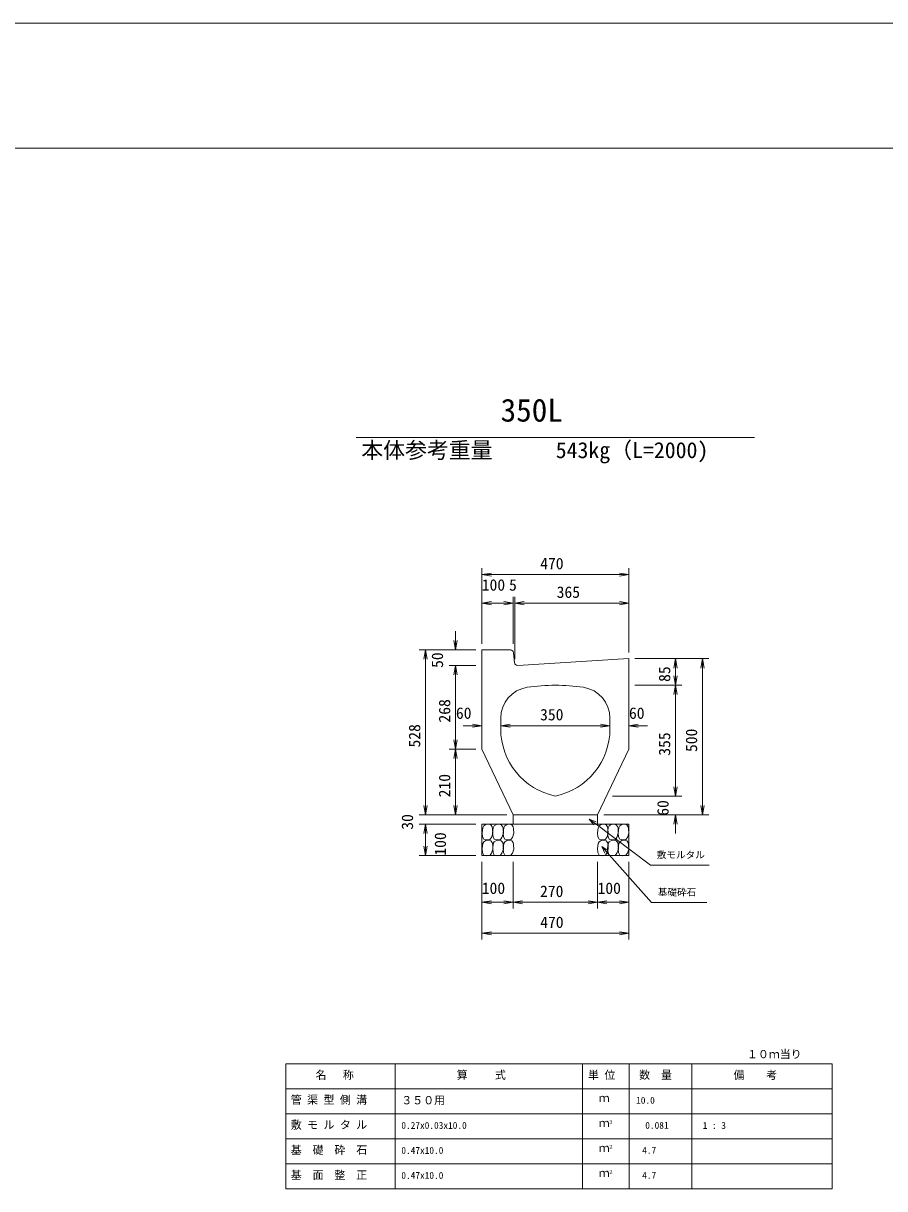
# Model space of a CAD drawing. Units: millimetres on the paper. Extents: x 0 to 841, y 0 to 594.
# Drawn here: x 325.8 to 463.8, y 407.4 to 594 of the extents above; entities that cross this region are included whole.
import ezdxf
from ezdxf.enums import TextEntityAlignment as Align

# ---------------------------------------------------------------- set-up
doc = ezdxf.new("R2010")
doc.units = ezdxf.units.MM
for name, color, linetype, lineweight in [('D-MTR-FRAM（材料表図枠）', 2, 'Continuous', 18), ('D-STR-DIM（寸法）', 7, 'Continuous', 18), ('D-STR-HTXT（旗揚げ）', 7, 'Continuous', 18), ('D-STR-STRn（構造物）', 7, 'Continuous', 18), ('D-STR（構造物外形線）', 1, 'Continuous', 18), ('D-TTL(外枠）', 2, 'Continuous', 18), ('DEFPOINTS_2', 8, 'Continuous', 18)]:
    doc.layers.add(name, color=color, linetype=linetype, lineweight=lineweight)
for name, color, linetype in [('D-MTR-TXT(文字列）', 7, 'Continuous'), ('D-STR-TXT（文字）', 7, 'Continuous'), ('D-TTL-TXT（文字）', 7, 'Continuous')]:
    doc.layers.add(name, color=color, linetype=linetype)
doc.styles.add('ＭＳ ゴシック', font='')
doc.styles.get('ＭＳ ゴシック').set_extended_font_data('MS Gothic')

msp = doc.modelspace()

# ---------------------------------------------------------------- linework, layer by layer
at = {"layer": 'D-MTR-FRAM（材料表図枠）'}
for p, q in [((367.866, 427.448), (367.866, 407.448)), ((455.366, 427.448), (367.866, 427.448)), ((385.366, 427.448), (385.366, 407.448)), ((415.366, 427.448), (415.366, 407.448)), ((422.866, 427.448), (422.866, 407.448)), ((432.866, 427.448), (432.866, 407.448)), ((455.366, 407.448), (455.366, 427.448)), ((367.866, 423.448), (455.366, 423.448)), ((367.866, 419.448), (455.366, 419.448)), ((367.866, 415.448), (455.366, 415.448)), ((367.866, 411.448), (455.366, 411.448)), ((367.866, 407.448), (455.366, 407.448))]:
    msp.add_line(p, q, dxfattribs=at)
at = {"layer": 'D-STR-DIM（寸法）'}
for p, q in [((399.279, 494.694), (399.279, 506.756)), ((399.279, 505.756), (400.779, 506.006)), ((400.779, 505.506), (399.279, 505.756)), ((399.279, 505.756), (400.779, 505.756)), ((400.779, 505.756), (421.279, 505.756)), ((421.279, 506.006), (422.779, 505.756)), ((422.779, 505.756), (421.279, 505.506)), ((422.779, 505.756), (421.279, 505.756)), ((422.779, 494.694), (422.779, 506.756)), ((399.279, 494.694), (399.279, 502.177)), ((404.279, 494.694), (404.279, 502.177)), ((404.279, 494.694), (404.279, 502.177)), ((404.529, 492.194), (404.529, 502.177)), ((404.529, 492.194), (404.529, 502.177)), ((422.779, 493.294), (422.779, 502.177)), ((399.279, 501.177), (400.779, 501.427)), ((400.779, 500.927), (399.279, 501.177)), ((399.279, 501.177), (400.779, 501.177)), ((400.779, 501.177), (402.779, 501.177)), ((402.779, 501.177), (401.279, 501.177)), ((402.779, 501.427), (404.279, 501.177)), ((402.779, 501.427), (404.279, 501.177)), ((404.279, 501.177), (402.779, 500.927)), ((404.279, 501.177), (402.779, 501.177)), ((404.279, 501.177), (402.779, 500.927)), ((404.279, 501.177), (402.779, 501.177)), ((404.529, 501.177), (406.029, 501.427)), ((404.529, 501.177), (406.029, 501.427)), ((406.029, 500.927), (404.529, 501.177)), ((404.529, 501.177), (406.029, 501.177)), ((406.029, 500.927), (404.529, 501.177)), ((404.529, 501.177), (406.029, 501.177)), ((406.029, 501.177), (407.529, 501.177)), ((406.029, 501.177), (421.279, 501.177)), ((421.279, 501.427), (422.779, 501.177)), ((422.779, 501.177), (421.279, 500.927)), ((422.779, 501.177), (421.279, 501.177)), ((395.047, 495.194), (395.047, 496.694)), ((395.047, 493.694), (394.797, 495.194)), ((395.297, 495.194), (395.047, 493.694)), ((395.047, 493.694), (395.047, 495.194)), ((398.279, 493.694), (389.241, 493.694)), ((389.991, 492.194), (390.241, 493.694)), ((390.241, 493.694), (390.491, 492.194)), ((390.241, 493.694), (390.241, 492.194)), ((398.279, 493.694), (394.047, 493.694)), ((390.241, 492.194), (390.241, 468.794)), ((398.279, 491.194), (394.047, 491.194)), ((398.279, 491.194), (394.047, 491.194)), ((394.797, 489.694), (395.047, 491.194)), ((394.797, 489.694), (395.047, 491.194)), ((395.047, 491.194), (395.297, 489.694)), ((395.047, 491.194), (395.047, 489.694)), ((395.047, 491.194), (395.297, 489.694)), ((395.047, 491.194), (395.047, 489.694)), ((423.779, 492.294), (431.279, 492.294)), ((423.779, 492.294), (435.59, 492.294)), ((430.029, 490.794), (430.279, 492.294)), ((430.279, 492.294), (430.529, 490.794)), ((430.279, 492.294), (430.279, 490.794)), ((430.279, 490.794), (430.279, 489.544)), ((434.34, 490.794), (434.59, 492.294)), ((434.59, 492.294), (434.84, 490.794)), ((434.59, 492.294), (434.59, 490.794)), ((434.59, 490.794), (434.59, 468.794)), ((395.047, 489.694), (395.047, 488.194)), ((395.047, 489.694), (395.047, 479.294)), ((430.279, 488.044), (430.029, 489.544)), ((430.529, 489.544), (430.279, 488.044)), ((430.279, 488.044), (430.279, 489.544)), ((423.779, 488.044), (431.279, 488.044)), ((423.779, 488.044), (431.279, 488.044)), ((430.029, 486.544), (430.279, 488.044)), ((430.279, 488.044), (430.529, 486.544)), ((430.279, 488.044), (430.279, 486.544)), ((430.279, 486.544), (430.279, 471.794)), ((397.779, 481.568), (396.279, 481.568)), ((397.779, 481.818), (399.279, 481.568)), ((399.279, 481.568), (397.779, 481.318)), ((399.279, 481.568), (397.779, 481.568)), ((399.279, 481.761), (399.279, 480.568)), ((402.279, 481.568), (403.779, 481.818)), ((402.279, 481.568), (403.779, 481.818)), ((402.279, 481.761), (402.279, 480.568)), ((402.279, 481.761), (402.279, 480.568)), ((403.779, 481.318), (402.279, 481.568)), ((402.279, 481.568), (403.779, 481.568)), ((403.779, 481.318), (402.279, 481.568)), ((402.279, 481.568), (403.779, 481.568)), ((403.779, 481.568), (405.279, 481.568)), ((403.779, 481.568), (418.279, 481.568)), ((418.279, 481.568), (416.779, 481.568)), ((418.279, 481.818), (419.779, 481.568)), ((418.279, 481.818), (419.779, 481.568)), ((419.779, 481.568), (418.279, 481.318)), ((419.779, 481.568), (418.279, 481.568)), ((419.779, 481.568), (418.279, 481.318)), ((419.779, 481.568), (418.279, 481.568)), ((419.779, 481.761), (419.779, 480.568)), ((419.779, 481.761), (419.779, 480.568)), ((422.779, 481.568), (424.279, 481.818)), ((422.779, 481.761), (422.779, 480.568)), ((424.279, 481.318), (422.779, 481.568)), ((422.779, 481.568), (424.279, 481.568)), ((424.279, 481.568), (425.779, 481.568)), ((398.279, 477.794), (394.047, 477.794)), ((398.279, 477.794), (394.047, 477.794)), ((395.047, 477.794), (394.797, 479.294)), ((394.797, 476.294), (395.047, 477.794)), ((395.297, 479.294), (395.047, 477.794)), ((395.047, 477.794), (395.047, 479.294)), ((395.047, 477.794), (395.297, 476.294)), ((395.047, 477.794), (395.047, 476.294)), ((395.047, 468.794), (395.047, 476.294)), ((430.279, 471.794), (430.279, 473.294)), ((390.241, 468.794), (390.241, 470.294)), ((420.208, 470.294), (431.279, 470.294)), ((420.208, 470.294), (431.279, 470.294)), ((430.279, 470.294), (430.029, 471.794)), ((430.279, 470.294), (430.029, 471.794)), ((430.529, 471.794), (430.279, 470.294)), ((430.279, 470.294), (430.279, 471.794)), ((430.529, 471.794), (430.279, 470.294)), ((430.279, 470.294), (430.279, 471.794)), ((390.241, 467.294), (389.991, 468.794)), ((390.241, 467.294), (389.991, 468.794)), ((390.491, 468.794), (390.241, 467.294)), ((390.241, 467.294), (390.241, 468.794)), ((390.491, 468.794), (390.241, 467.294)), ((390.241, 467.294), (390.241, 468.794)), ((395.047, 467.294), (394.797, 468.794)), ((395.297, 468.794), (395.047, 467.294)), ((395.047, 467.294), (395.047, 468.794)), ((434.59, 467.294), (434.34, 468.794)), ((434.84, 468.794), (434.59, 467.294)), ((434.59, 467.294), (434.59, 468.794)), ((403.279, 467.294), (389.241, 467.294)), ((403.279, 467.294), (389.241, 467.294)), ((403.279, 467.294), (394.047, 467.294)), ((418.779, 467.294), (431.279, 467.294)), ((423.779, 467.294), (435.59, 467.294)), ((430.029, 465.794), (430.279, 467.294)), ((430.279, 467.294), (430.529, 465.794)), ((430.279, 467.294), (430.279, 465.794)), ((398.279, 465.794), (389.241, 465.794)), ((398.279, 465.794), (389.241, 465.794)), ((389.991, 464.294), (390.241, 465.794)), ((389.991, 464.294), (390.241, 465.794)), ((390.241, 465.794), (390.491, 464.294)), ((390.241, 465.794), (390.241, 464.294)), ((390.241, 465.794), (390.491, 464.294)), ((390.241, 465.794), (390.241, 464.294)), ((430.279, 465.794), (430.279, 464.294)), ((390.241, 462.294), (390.241, 464.294)), ((390.241, 464.294), (390.241, 462.794)), ((398.279, 460.794), (389.241, 460.794)), ((390.241, 460.794), (389.991, 462.294)), ((390.491, 462.294), (390.241, 460.794)), ((390.241, 460.794), (390.241, 462.294)), ((399.279, 459.794), (399.279, 447.336)), ((399.279, 459.794), (399.279, 452.294)), ((404.279, 459.794), (404.279, 452.294)), ((404.279, 459.794), (404.279, 452.294)), ((417.779, 459.794), (417.779, 452.294)), ((417.779, 459.794), (417.779, 452.294)), ((422.779, 459.794), (422.779, 447.336)), ((422.779, 459.794), (422.779, 452.294)), ((399.279, 453.294), (400.779, 453.544)), ((402.779, 453.544), (404.279, 453.294)), ((404.279, 453.294), (405.779, 453.544)), ((416.279, 453.544), (417.779, 453.294)), ((417.779, 453.294), (419.279, 453.544)), ((421.279, 453.544), (422.779, 453.294)), ((400.779, 453.044), (399.279, 453.294)), ((399.279, 453.294), (400.779, 453.294)), ((402.779, 453.294), (400.779, 453.294)), ((404.279, 453.294), (402.779, 453.044)), ((404.279, 453.294), (402.779, 453.294)), ((405.779, 453.044), (404.279, 453.294)), ((404.279, 453.294), (405.779, 453.294)), ((405.779, 453.294), (416.279, 453.294)), ((417.779, 453.294), (416.279, 453.044)), ((417.779, 453.294), (416.279, 453.294)), ((419.279, 453.044), (417.779, 453.294)), ((417.779, 453.294), (419.279, 453.294)), ((419.279, 453.294), (421.279, 453.294)), ((422.779, 453.294), (421.279, 453.044)), ((422.779, 453.294), (421.279, 453.294)), ((399.279, 448.336), (400.779, 448.586)), ((400.779, 448.086), (399.279, 448.336)), ((399.279, 448.336), (400.779, 448.336)), ((421.279, 448.336), (400.779, 448.336)), ((421.279, 448.586), (422.779, 448.336)), ((422.779, 448.336), (421.279, 448.086)), ((422.779, 448.336), (421.279, 448.336))]:
    msp.add_line(p, q, dxfattribs=at)
at = {"layer": 'D-STR-HTXT（旗揚げ）'}
for p, q in [((379.138, 527.689), (442.921, 527.689)), ((417.185, 465.695), (416.466, 466.612)), ((416.466, 466.612), (417.547, 466.178)), ((416.466, 466.612), (417.366, 465.937)), ((417.366, 465.937), (426.27, 459.256)), ((418.976, 461.18), (418.451, 462.22)), ((418.451, 462.22), (419.426, 461.582)), ((418.451, 462.22), (419.201, 461.381)), ((419.201, 461.381), (426.439, 453.278)), ((426.27, 459.256), (435.67, 459.256)), ((426.439, 453.278), (435.311, 453.278))]:
    msp.add_line(p, q, dxfattribs=at)
at = {"layer": 'D-STR-STRn（構造物）'}
for p, q in [((404.279, 467.294), (404.279, 465.794)), ((417.779, 467.294), (417.779, 465.794)), ((399.279, 465.794), (422.779, 465.794)), ((399.279, 460.794), (399.279, 465.794)), ((399.31, 464.439), (399.409, 465.23)), ((399.409, 465.23), (399.574, 465.527)), ((399.574, 465.527), (399.903, 465.724)), ((399.903, 465.724), (400.332, 465.79)), ((400.332, 465.79), (400.695, 465.691)), ((400.695, 465.691), (400.926, 465.395)), ((400.926, 465.395), (400.992, 465.032)), ((400.99, 464.439), (401.089, 465.23)), ((400.992, 465.032), (401.025, 464.34)), ((401.089, 465.23), (401.254, 465.527)), ((401.254, 465.527), (401.584, 465.724)), ((401.584, 465.724), (402.012, 465.79)), ((402.012, 465.79), (402.375, 465.691)), ((402.375, 465.691), (402.606, 465.395)), ((402.606, 465.395), (402.672, 465.032)), ((402.67, 464.439), (402.769, 465.23)), ((402.672, 465.032), (402.705, 464.34)), ((402.769, 465.23), (402.934, 465.527)), ((402.934, 465.527), (403.264, 465.724)), ((403.264, 465.724), (403.692, 465.79)), ((403.692, 465.79), (404.055, 465.691)), ((404.055, 465.691), (404.286, 465.395)), ((404.286, 465.395), (404.352, 465.032)), ((404.352, 465.032), (404.385, 464.34)), ((417.78, 464.439), (417.879, 465.23)), ((417.879, 465.23), (418.044, 465.527)), ((418.044, 465.527), (418.374, 465.724)), ((418.374, 465.724), (418.802, 465.79)), ((418.802, 465.79), (419.165, 465.691)), ((419.165, 465.691), (419.396, 465.395)), ((419.396, 465.395), (419.462, 465.032)), ((419.402, 464.439), (419.501, 465.23)), ((419.462, 465.032), (419.495, 464.34)), ((419.501, 465.23), (419.666, 465.527)), ((419.666, 465.527), (419.996, 465.724)), ((419.996, 465.724), (420.425, 465.79)), ((420.425, 465.79), (420.787, 465.691)), ((420.787, 465.691), (421.018, 465.395)), ((421.018, 465.395), (421.084, 465.032)), ((421.082, 464.439), (421.181, 465.23)), ((421.084, 465.032), (421.117, 464.34)), ((421.181, 465.23), (421.346, 465.527)), ((421.346, 465.527), (421.676, 465.724)), ((421.676, 465.724), (422.105, 465.79)), ((422.105, 465.79), (422.468, 465.691)), ((422.468, 465.691), (422.698, 465.395)), ((422.698, 465.395), (422.764, 465.032)), ((422.764, 465.032), (422.797, 464.34)), ((422.779, 465.794), (422.779, 460.794)), ((399.376, 463.78), (399.31, 464.439)), ((399.313, 461.903), (399.412, 462.694)), ((399.574, 463.384), (399.376, 463.78)), ((399.412, 462.694), (399.577, 462.99)), ((400.035, 463.286), (399.574, 463.384)), ((399.577, 462.99), (399.906, 463.188)), ((399.906, 463.188), (400.335, 463.254)), ((400.563, 463.352), (400.035, 463.286)), ((400.335, 463.254), (400.698, 463.155)), ((400.794, 463.681), (400.563, 463.352)), ((400.698, 463.155), (400.929, 462.858)), ((401.025, 464.34), (400.794, 463.681)), ((400.929, 462.858), (400.995, 462.496)), ((401.056, 463.78), (400.99, 464.439)), ((400.993, 461.903), (401.092, 462.694)), ((401.254, 463.384), (401.056, 463.78)), ((401.092, 462.694), (401.257, 462.99)), ((401.715, 463.286), (401.254, 463.384)), ((401.257, 462.99), (401.587, 463.188)), ((401.587, 463.188), (402.015, 463.254)), ((402.243, 463.352), (401.715, 463.286)), ((402.015, 463.254), (402.378, 463.155)), ((402.474, 463.681), (402.243, 463.352)), ((402.378, 463.155), (402.609, 462.858)), ((402.705, 464.34), (402.474, 463.681)), ((402.609, 462.858), (402.675, 462.496)), ((402.736, 463.78), (402.67, 464.439)), ((402.673, 461.903), (402.772, 462.694)), ((402.934, 463.384), (402.736, 463.78)), ((402.772, 462.694), (402.937, 462.99)), ((403.396, 463.286), (402.934, 463.384)), ((402.937, 462.99), (403.267, 463.188)), ((403.267, 463.188), (403.695, 463.254)), ((403.923, 463.352), (403.396, 463.286)), ((403.695, 463.254), (404.058, 463.155)), ((404.154, 463.681), (403.923, 463.352)), ((404.058, 463.155), (404.289, 462.858)), ((404.385, 464.34), (404.154, 463.681)), ((404.289, 462.858), (404.355, 462.496)), ((417.846, 463.78), (417.78, 464.439)), ((417.783, 461.903), (417.882, 462.694)), ((418.044, 463.384), (417.846, 463.78)), ((417.882, 462.694), (418.047, 462.99)), ((418.506, 463.286), (418.044, 463.384)), ((418.047, 462.99), (418.377, 463.188)), ((418.377, 463.188), (418.805, 463.254)), ((419.033, 463.352), (418.506, 463.286)), ((418.805, 463.254), (419.168, 463.155)), ((419.264, 463.681), (419.033, 463.352)), ((419.168, 463.155), (419.399, 462.858)), ((419.495, 464.34), (419.264, 463.681)), ((419.399, 462.858), (419.465, 462.496)), ((419.468, 463.78), (419.402, 464.439)), ((419.405, 461.903), (419.504, 462.694)), ((419.666, 463.384), (419.468, 463.78)), ((419.504, 462.694), (419.669, 462.99)), ((420.128, 463.286), (419.666, 463.384)), ((419.669, 462.99), (419.999, 463.188)), ((419.999, 463.188), (420.428, 463.254)), ((420.655, 463.352), (420.128, 463.286)), ((420.428, 463.254), (420.79, 463.155)), ((420.886, 463.681), (420.655, 463.352)), ((420.79, 463.155), (421.021, 462.858)), ((421.117, 464.34), (420.886, 463.681)), ((421.021, 462.858), (421.087, 462.496)), ((421.148, 463.78), (421.082, 464.439)), ((421.085, 461.903), (421.184, 462.694)), ((421.346, 463.384), (421.148, 463.78)), ((421.184, 462.694), (421.349, 462.99)), ((421.808, 463.286), (421.346, 463.384)), ((421.349, 462.99), (421.679, 463.188)), ((421.679, 463.188), (422.108, 463.254)), ((422.336, 463.352), (421.808, 463.286)), ((422.108, 463.254), (422.471, 463.155)), ((422.567, 463.681), (422.336, 463.352)), ((422.471, 463.155), (422.701, 462.858)), ((422.797, 464.34), (422.567, 463.681)), ((422.701, 462.858), (422.767, 462.496)), ((422.779, 460.794), (399.279, 460.794)), ((399.379, 461.243), (399.313, 461.903)), ((399.577, 460.848), (399.379, 461.243)), ((400.038, 460.749), (399.577, 460.848)), ((400.566, 460.815), (400.038, 460.749)), ((400.797, 461.145), (400.566, 460.815)), ((401.028, 461.804), (400.797, 461.145)), ((401.059, 461.243), (400.993, 461.903)), ((400.995, 462.496), (401.028, 461.804)), ((401.257, 460.848), (401.059, 461.243)), ((401.718, 460.749), (401.257, 460.848)), ((402.246, 460.815), (401.718, 460.749)), ((402.477, 461.145), (402.246, 460.815)), ((402.708, 461.804), (402.477, 461.145)), ((402.739, 461.243), (402.673, 461.903)), ((402.675, 462.496), (402.708, 461.804)), ((402.937, 460.848), (402.739, 461.243)), ((403.399, 460.749), (402.937, 460.848)), ((403.926, 460.815), (403.399, 460.749)), ((404.157, 461.145), (403.926, 460.815)), ((404.388, 461.804), (404.157, 461.145)), ((404.355, 462.496), (404.388, 461.804)), ((417.849, 461.243), (417.783, 461.903)), ((418.047, 460.848), (417.849, 461.243)), ((418.509, 460.749), (418.047, 460.848)), ((419.036, 460.815), (418.509, 460.749)), ((419.267, 461.145), (419.036, 460.815)), ((419.498, 461.804), (419.267, 461.145)), ((419.471, 461.243), (419.405, 461.903)), ((419.465, 462.496), (419.498, 461.804)), ((419.669, 460.848), (419.471, 461.243)), ((420.131, 460.749), (419.669, 460.848)), ((420.658, 460.815), (420.131, 460.749)), ((420.889, 461.145), (420.658, 460.815)), ((421.12, 461.804), (420.889, 461.145)), ((421.151, 461.243), (421.085, 461.903)), ((421.087, 462.496), (421.12, 461.804)), ((421.349, 460.848), (421.151, 461.243)), ((421.811, 460.749), (421.349, 460.848)), ((422.339, 460.815), (421.811, 460.749)), ((422.57, 461.145), (422.339, 460.815)), ((422.8, 461.804), (422.57, 461.145)), ((422.767, 462.496), (422.8, 461.804))]:
    msp.add_line(p, q, dxfattribs=at)
at = {"layer": 'D-STR（構造物外形線）'}
for p, q in [((403.827, 493.694), (399.279, 493.694)), ((399.279, 493.694), (399.279, 477.794)), ((404.482, 491.672), (404.324, 493.244)), ((422.779, 492.294), (405.009, 491.223)), ((422.779, 477.794), (422.779, 492.294)), ((402.279, 482.761), (402.279, 481.061)), ((419.779, 481.061), (419.779, 482.761)), ((399.279, 477.794), (404.279, 467.294)), ((417.779, 467.294), (422.779, 477.794)), ((404.279, 467.294), (417.779, 467.294))]:
    msp.add_line(p, q, dxfattribs=at)
for centre, radius, start, end in [((403.827, 493.194), 0.5, 5.71059, 90), ((404.979, 491.722), 0.5, 185.71059, 273.44927), ((407.279, 482.761), 5, 98.62693, 180), ((411.029, 458.044), 30, 81.37307, 98.62693), ((414.779, 482.761), 5, 0, 81.37307), ((413.279, 481.061), 11, 180, 258.19711), ((408.779, 481.061), 11, 281.80289, 0)]:
    msp.add_arc(centre, radius, start, end, dxfattribs=at)
at = {"layer": 'D-TTL(外枠）'}
msp.add_line((23, 574), (818, 574), dxfattribs=at)
at = {"layer": 'DEFPOINTS_2'}
msp.add_line((0, 594), (841, 594), dxfattribs=at)

# ---------------------------------------------------------------- texts
at = {"layer": 'D-MTR-TXT(文字列）', "style": 'ＭＳ ゴシック'}
for s, height, p in [('本体参考重量', 2.566, (379.968, 523.622)), ('543kg（L=2000)', 2.566, (411.088, 523.622)), ('１０ｍ当り  ', 1.283, (441.721, 427.948)), ('名   称', 1.283, (372.636, 424.63)), ('算     式', 1.283, (395.241, 424.63)), ('単 位', 1.283, (416.273, 424.621)), ('数  量', 1.283, (424.454, 424.639)), ('備    考', 1.283, (439.567, 424.626)), ('管 渠 型 側 溝', 1.283, (368.656, 420.653)), ('３５０用', 1.283, (386.366, 420.573)), ('ｍ', 1.283, (417.979, 420.941)), ('10.0    ', 1.1, (423.967, 420.709)), ('敷 モ ル タ ル', 1.283, (368.656, 416.644)), ('0.27x0.03x10.0', 1.1, (386.366, 416.698)), ('ｍ', 1.283, (417.979, 416.941)), (' ３', 0.5499, (419.116, 417.698)), ('0.081', 1.1, (425.429, 416.705)), (' 1 : 3', 1.1, (433.866, 416.698)), ('基\u3000礎\u3000砕\u3000石', 1.283, (368.656, 412.626)), ('ｍ', 1.283, (417.979, 412.941)), (' ２', 0.5499, (419.116, 413.698)), ('0.47x10.0', 1.1, (386.366, 412.698)), ('4.7\u3000 ', 1.1, (424.942, 412.709)), ('基  面  整  正', 1.283, (368.656, 408.608)), (' ２', 0.5499, (419.116, 409.698)), ('0.47x10.0', 1.1, (386.366, 408.698)), ('ｍ', 1.283, (417.979, 408.941)), ('4.7   ', 1.1, (424.942, 408.709))]:
    msp.add_text(s, height=height, dxfattribs=at).set_placement(p, align=Align.BOTTOM_LEFT)
at = {"layer": 'D-STR-DIM（寸法）', "style": 'ＭＳ ゴシック'}
for s, p in [('470', (408.606, 506.056)), ('100', (399.248, 502.627)), ('5', (403.618, 502.627)), ('365', (411.243, 501.477)), ('60', (395.108, 482.111)), ('350', (408.586, 481.868)), ('60', (422.82, 482.111)), ('100', (399.248, 454.082)), ('270', (408.58, 453.594)), ('100', (417.787, 454.082)), ('470', (408.606, 448.636))]:
    msp.add_text(s, height=1.833, dxfattribs=at).set_placement(p, align=Align.BOTTOM_LEFT)
for s, p in [('50', (393.597, 490.813)), ('85', (429.979, 488.57)), ('268', (394.747, 482.064)), ('528', (389.941, 478.07)), ('355', (429.979, 476.758)), ('500', (434.29, 477.351)), ('210', (394.747, 470.095)), ('60', (429.718, 467.144)), ('30', (388.791, 464.913)), ('100', (394.069, 460.762))]:
    msp.add_text(s, height=1.833, rotation=90, dxfattribs=at).set_placement(p, align=Align.BOTTOM_LEFT)
at = {"layer": 'D-STR-TXT（文字）', "style": 'ＭＳ ゴシック'}
for s, p in [('敷モルタル', (427.27, 460.006)), ('基礎砕石', (427.439, 454.028))]:
    msp.add_text(s, height=1.1, dxfattribs=at).set_placement(p, align=Align.BOTTOM_LEFT)
at = {"layer": 'D-TTL-TXT（文字）', "style": 'ＭＳ ゴシック'}
msp.add_text('350L', height=3.666, dxfattribs=at).set_placement((402.261, 529.138), align=Align.BOTTOM_LEFT)

doc.saveas('drawing.dxf')
